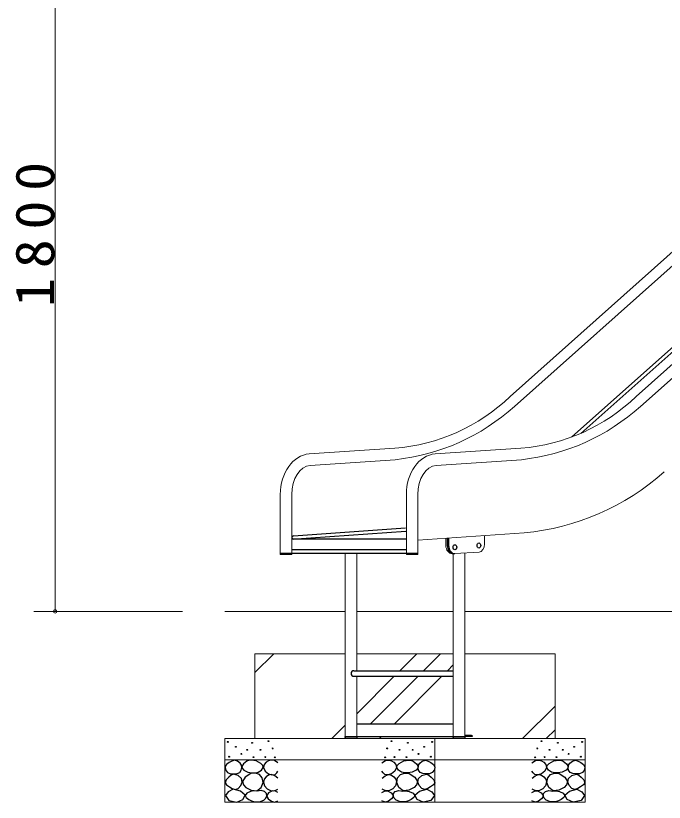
# Model space of a CAD drawing. Units: millimetres, scale not verified. Extents: x -19538 to 12, y -3090 to 13350.
# Drawn here: x -11010 to -9481, y 2270 to 4124 of the extents above; entities that cross this region are included whole.
import ezdxf

# ---------------------------------------------------------------- set-up
doc = ezdxf.new("R2010")
doc.units = ezdxf.units.MM
doc.layers.add('線', color=2, linetype='Continuous', lineweight=25)
doc.layers.add('補助', color=2, linetype='Continuous', lineweight=13)
doc.styles.add('ＭＳ ゴシック', font='')
doc.styles.get('ＭＳ ゴシック').set_extended_font_data('MS Gothic')

# ---------------------------------------------------------------- blocks, each defined once
blk = doc.blocks.new('dimension_origin')
at = {"color": 0, "linetype": 'Continuous', "lineweight": -2}
blk.add_circle((0, 0), 1.25, dxfattribs=at)

msp = doc.modelspace()

# ---------------------------------------------------------------- linework, layer by layer
at = {"layer": '線', "color": 7, "lineweight": 13}
for p, q in [((-8250.603, 4649.15), (-9844.611, 3226.337)), ((-7953.618, 4649.15), (-9547.627, 3226.337)), ((-8232.532, 4628.82), (-9834.377, 3203.308)), ((-7935.547, 4628.82), (-9537.392, 3203.308)), ((-10116.028, 3104.76), (-10317.857, 3091.267)), ((-9819.043, 3104.76), (-10020.873, 3091.267)), ((-10115.022, 3077.597), (-10315.985, 3064.174)), ((-9818.037, 3077.597), (-10019, 3064.174)), ((-10386.053, 2995.951), (-10386.053, 2853.893)), ((-10358.853, 2995.951), (-10358.853, 2853.893)), ((-10089.068, 2995.951), (-10089.068, 2853.893)), ((-10061.868, 2995.951), (-10061.868, 2853.893)), ((-10061.868, 2887.823), (-9811.642, 2905.034)), ((-9904.831, 2898.624), (-9904.831, 2879.373)), ((-9995.931, 2892.577), (-9995.931, 2875.186)), ((-10233.035, 2856.193), (-10233.035, 2719.998)), ((-10205.835, 2856.193), (-10205.835, 2719.998)), ((-9977.812, 2856.087), (-9980.994, 2856.087)), ((-9978.477, 2856.106), (-9978.477, 2719.998)), ((-9974.63, 2856.087), (-9977.812, 2856.087)), ((-9974.63, 2856.087), (-9917.757, 2859.541)), ((-9951.277, 2857.506), (-9951.277, 2719.998)), ((-10358.853, 2853.893), (-10386.053, 2853.893)), ((-10061.868, 2853.893), (-10089.068, 2853.893)), ((-10233.035, 2719.998), (-10516.53, 2719.998)), ((-10233.035, 2719.998), (-10233.035, 2424.996)), ((-10205.835, 2719.998), (-10205.835, 2579.984)), ((-9978.477, 2719.998), (-10205.835, 2719.998)), ((-9978.477, 2719.998), (-9978.477, 2424.996)), ((-9951.277, 2719.998), (-9951.277, 2424.996)), ((-9202.053, 2719.998), (-9951.277, 2719.998)), ((-10233.035, 2619.998), (-10445.82, 2619.998)), ((-10445.82, 2619.998), (-10445.82, 2419.998)), ((-9978.477, 2619.998), (-10205.835, 2619.998)), ((-9738.713, 2619.998), (-9951.277, 2619.998)), ((-9738.713, 2619.998), (-9738.713, 2419.998)), ((-10205.835, 2566.984), (-10205.835, 2424.996)), ((-10516.53, 2419.998), (-10516.53, 2269.998)), ((-9668.002, 2419.998), (-10516.53, 2419.998)), ((-10205.835, 2424.996), (-10233.035, 2424.996)), ((-10211.839, 2424.996), (-10219.435, 2424.996)), ((-10021.556, 2419.998), (-10021.556, 2269.998)), ((-9978.477, 2424.996), (-9951.277, 2424.996)), ((-9972.473, 2424.996), (-9964.877, 2424.996)), ((-9668.002, 2419.998), (-9668.002, 2269.998)), ((-9668.002, 2369.998), (-10516.53, 2369.998)), ((-9668.002, 2269.998), (-10516.53, 2269.998))]:
    msp.add_line(p, q, dxfattribs=at)
at = {"layer": '線'}
for p, q in [((-8162.558, 4497.377), (-9699.953, 3130.856)), ((-8157.243, 4491.398), (-9678.016, 3139.652)), ((-10355.133, 2898.201), (-10091.064, 2916.741)), ((-10358.853, 2889.92), (-10090.503, 2908.761)), ((-9989.567, 2892.796), (-9989.567, 2875.186)), ((-10089.068, 2889.92), (-10358.853, 2889.92)), ((-9992.749, 2892.577), (-9992.749, 2875.186)), ((-10358.853, 2856.193), (-10386.053, 2856.193)), ((-10089.068, 2864.92), (-10358.853, 2864.92)), ((-10089.068, 2856.193), (-10358.853, 2856.193)), ((-10061.868, 2856.193), (-10089.068, 2856.193)), ((-10212.935, 2579.984), (-9978.477, 2579.984)), ((-10212.935, 2566.984), (-9978.477, 2566.984)), ((-10205.835, 2454.996), (-9978.477, 2454.996)), ((-10205.835, 2424.996), (-9978.477, 2424.996))]:
    msp.add_line(p, q, dxfattribs=at)
for points in [[(-10233.035, 2424.996), (-10205.835, 2424.996), (-10205.835, 2422.998), (-10206.064, 2421.85), (-10206.714, 2420.877), (-10207.687, 2420.227), (-10208.835, 2419.998), (-10230.035, 2419.998), (-10231.183, 2420.227), (-10232.156, 2420.877), (-10232.807, 2421.85), (-10233.035, 2422.998)], [(-9978.477, 2424.996), (-9951.277, 2424.996), (-9951.277, 2422.998), (-9951.505, 2421.85), (-9952.155, 2420.877), (-9953.129, 2420.227), (-9954.277, 2419.998), (-9975.477, 2419.998), (-9976.625, 2420.227), (-9977.598, 2420.877), (-9978.248, 2421.85), (-9978.477, 2422.998)], [(-10494.082, 2369.401), (-10500.544, 2366.86), (-10506.756, 2363.38), (-10512.614, 2359.343), (-10516.261, 2353.875), (-10515.249, 2346.293), (-10510.241, 2339.934), (-10503.376, 2337.344), (-10495.666, 2337.082), (-10488.054, 2337.686), (-10481.725, 2340.25), (-10477.972, 2345.536), (-10476.655, 2351.974), (-10477.503, 2357.18), (-10480.457, 2362.113), (-10486.617, 2366.94)], [(-10454.658, 2369.491), (-10459.562, 2368.874), (-10465.199, 2366.788), (-10473.17, 2361.001), (-10476.822, 2354.085), (-10475.948, 2350.122), (-10472.227, 2345.705), (-10462.736, 2340.933), (-10452.766, 2339.489), (-10445.415, 2339.316), (-10437.899, 2340.84), (-10430.301, 2345.455), (-10426.547, 2351.652), (-10427.516, 2356.305), (-10432.223, 2361.653), (-10442.892, 2367.859)], [(-10083.428, 2369.491), (-10078.524, 2368.874), (-10072.887, 2366.788), (-10064.916, 2361.001), (-10061.264, 2354.085), (-10062.139, 2350.122), (-10065.859, 2345.705), (-10075.35, 2340.933), (-10085.32, 2339.489), (-10092.671, 2339.316), (-10100.187, 2340.84), (-10107.786, 2345.455), (-10111.539, 2351.652), (-10110.57, 2356.305), (-10105.863, 2361.653), (-10095.195, 2367.859)], [(-10044.004, 2369.401), (-10037.542, 2366.86), (-10031.33, 2363.38), (-10025.472, 2359.343), (-10021.825, 2353.875), (-10022.837, 2346.293), (-10027.845, 2339.934), (-10034.711, 2337.344), (-10042.42, 2337.082), (-10050.032, 2337.686), (-10056.362, 2340.25), (-10060.114, 2345.536), (-10061.431, 2351.974), (-10060.583, 2357.18), (-10057.629, 2362.113), (-10051.469, 2366.94)], [(-9729.875, 2369.491), (-9724.971, 2368.874), (-9719.333, 2366.788), (-9711.362, 2361.001), (-9707.711, 2354.085), (-9708.585, 2350.122), (-9712.306, 2345.705), (-9721.797, 2340.933), (-9731.767, 2339.489), (-9739.117, 2339.316), (-9746.633, 2340.84), (-9754.232, 2345.455), (-9757.986, 2351.652), (-9757.017, 2356.305), (-9752.31, 2361.653), (-9741.641, 2367.859)], [(-9690.451, 2369.401), (-9683.989, 2366.86), (-9677.777, 2363.38), (-9671.919, 2359.343), (-9668.271, 2353.875), (-9669.283, 2346.293), (-9674.291, 2339.934), (-9681.157, 2337.344), (-9688.867, 2337.082), (-9696.479, 2337.686), (-9702.808, 2340.25), (-9706.561, 2345.536), (-9707.878, 2351.974), (-9707.029, 2357.18), (-9704.075, 2362.113), (-9697.916, 2366.94)], [(-10496.617, 2336.448), (-10501.945, 2333.656), (-10507.389, 2329.478), (-10513.838, 2322.658), (-10516.261, 2315.853), (-10512.633, 2311.026), (-10506.122, 2306.664), (-10499.485, 2302.377), (-10492.815, 2300.328), (-10485.17, 2302.774), (-10478.873, 2309.199), (-10475.767, 2317.477), (-10477.289, 2325.992), (-10485.447, 2333.243)], [(-10467.362, 2305.161), (-10454.773, 2298.305), (-10441.413, 2297.323), (-10431.129, 2304.777), (-10426.277, 2316.514), (-10428.557, 2327.291), (-10435.467, 2335.434), (-10444.292, 2338.868), (-10455.468, 2337.596), (-10469.223, 2329.542), (-10475.2, 2318.676), (-10472.564, 2311.482)], [(-10070.724, 2305.161), (-10083.314, 2298.305), (-10096.673, 2297.323), (-10106.957, 2304.777), (-10111.809, 2316.514), (-10109.529, 2327.291), (-10102.62, 2335.434), (-10093.794, 2338.868), (-10082.618, 2337.596), (-10068.863, 2329.542), (-10062.886, 2318.676), (-10065.522, 2311.482)], [(-10041.47, 2336.448), (-10036.141, 2333.656), (-10030.697, 2329.478), (-10024.248, 2322.658), (-10021.825, 2315.853), (-10025.453, 2311.026), (-10031.964, 2306.664), (-10038.602, 2302.377), (-10045.272, 2300.328), (-10052.916, 2302.774), (-10059.213, 2309.199), (-10062.319, 2317.477), (-10060.797, 2325.992), (-10052.639, 2333.243)], [(-9717.171, 2305.161), (-9729.76, 2298.305), (-9743.12, 2297.323), (-9753.403, 2304.777), (-9758.256, 2316.514), (-9755.975, 2327.291), (-9749.066, 2335.434), (-9740.241, 2338.868), (-9729.064, 2337.596), (-9715.31, 2329.542), (-9709.333, 2318.676), (-9711.968, 2311.482)], [(-9687.916, 2336.448), (-9682.587, 2333.656), (-9677.144, 2329.478), (-9670.695, 2322.658), (-9668.271, 2315.853), (-9671.899, 2311.026), (-9678.411, 2306.664), (-9685.048, 2302.377), (-9691.718, 2300.328), (-9699.363, 2302.774), (-9705.66, 2309.199), (-9708.766, 2317.477), (-9707.244, 2325.992), (-9699.086, 2333.243)], [(-10497.436, 2300.516), (-10508.755, 2294.496), (-10515.566, 2285.681), (-10507.08, 2274.412), (-10488.645, 2270.297), (-10474.291, 2276.408), (-10468.866, 2286.78), (-10479.648, 2295.889)], [(-10040.651, 2300.516), (-10029.331, 2294.496), (-10022.52, 2285.681), (-10031.006, 2274.412), (-10049.441, 2270.297), (-10063.795, 2276.408), (-10069.22, 2286.78), (-10058.439, 2295.889)], [(-9687.097, 2300.516), (-9675.778, 2294.496), (-9668.967, 2285.681), (-9677.453, 2274.412), (-9695.888, 2270.297), (-9710.242, 2276.408), (-9715.667, 2286.78), (-9704.885, 2295.889)], [(-10440.332, 2296.371), (-10447.867, 2296.998), (-10456.009, 2295.56), (-10464.937, 2291.503), (-10469.254, 2286.1), (-10466.567, 2281.418), (-10460.605, 2276.91), (-10454.126, 2273.067), (-10446.819, 2270.693), (-10434.97, 2270.927), (-10424.655, 2275.018), (-10419.951, 2279.825), (-10417.898, 2285.559), (-10418.957, 2290.708), (-10423.033, 2295.29), (-10431.432, 2297.83)], [(-10097.754, 2296.371), (-10090.219, 2296.998), (-10082.077, 2295.56), (-10073.149, 2291.503), (-10068.832, 2286.1), (-10071.519, 2281.418), (-10077.482, 2276.91), (-10083.96, 2273.067), (-10091.267, 2270.693), (-10103.116, 2270.927), (-10113.431, 2275.018), (-10118.135, 2279.825), (-10120.189, 2285.559), (-10119.129, 2290.708), (-10115.053, 2295.29), (-10106.655, 2297.83)], [(-9744.2, 2296.371), (-9736.666, 2296.998), (-9728.524, 2295.56), (-9719.596, 2291.503), (-9715.279, 2286.1), (-9717.966, 2281.418), (-9723.928, 2276.91), (-9730.407, 2273.067), (-9737.714, 2270.693), (-9749.562, 2270.927), (-9759.878, 2275.018), (-9764.581, 2279.825), (-9766.635, 2285.559), (-9765.576, 2290.708), (-9761.5, 2295.29), (-9753.101, 2297.83)]]:
    msp.add_lwpolyline(points, close=True, dxfattribs=at)
for points in [[(-9951.277, 2427.996), (-9936.047, 2427.996), (-9935.047, 2427.728), (-9934.315, 2426.996), (-9934.047, 2425.996), (-9934.047, 2424.996), (-9951.277, 2424.996)], [(-10391.53, 2363.297), (-10399.958, 2368.153), (-10408.64, 2369.634), (-10414.26, 2367.946), (-10419.413, 2364.248), (-10423.885, 2358.939), (-10425.75, 2352.208), (-10422.082, 2343.437), (-10414.027, 2336.999), (-10405.728, 2334.62), (-10398.501, 2335.731), (-10394.451, 2339.107), (-10391.53, 2343.653)], [(-10146.556, 2363.297), (-10138.129, 2368.153), (-10129.446, 2369.634), (-10123.826, 2367.946), (-10118.673, 2364.248), (-10114.201, 2358.939), (-10112.336, 2352.208), (-10116.004, 2343.437), (-10124.059, 2336.999), (-10132.358, 2334.62), (-10139.585, 2335.731), (-10143.635, 2339.107), (-10146.556, 2343.653)], [(-9793.002, 2363.297), (-9784.575, 2368.153), (-9775.892, 2369.634), (-9770.273, 2367.946), (-9765.12, 2364.248), (-9760.648, 2358.939), (-9758.782, 2352.208), (-9762.451, 2343.437), (-9770.506, 2336.999), (-9778.805, 2334.62), (-9786.031, 2335.731), (-9790.082, 2339.107), (-9793.002, 2343.653)], [(-10391.847, 2327.177), (-10398.988, 2332.639), (-10407.056, 2335.098), (-10413.761, 2333.873), (-10419.73, 2330.028), (-10424.123, 2324.247), (-10425.75, 2317.037), (-10423.086, 2308.429), (-10416.878, 2301.512), (-10409.239, 2297.64), (-10401.67, 2296.759), (-10396.516, 2298.198), (-10391.847, 2300.878)], [(-10146.239, 2327.177), (-10139.098, 2332.639), (-10131.03, 2335.098), (-10124.325, 2333.873), (-10118.356, 2330.028), (-10113.964, 2324.247), (-10112.336, 2317.037), (-10115, 2308.429), (-10121.208, 2301.512), (-10128.847, 2297.64), (-10136.417, 2296.759), (-10141.57, 2298.198), (-10146.239, 2300.878)], [(-9792.686, 2327.177), (-9785.545, 2332.639), (-9777.477, 2335.098), (-9770.771, 2333.873), (-9764.803, 2330.028), (-9760.41, 2324.247), (-9758.782, 2317.037), (-9761.447, 2308.429), (-9767.654, 2301.512), (-9775.294, 2297.64), (-9782.863, 2296.759), (-9788.017, 2298.198), (-9792.686, 2300.878)], [(-10391.53, 2292.64), (-10397.549, 2295.959), (-10404.838, 2296.759), (-10413.554, 2292.425), (-10417.829, 2285.669), (-10417.216, 2281.999), (-10414.344, 2277.748), (-10407.181, 2272.276), (-10399.768, 2270.461), (-10395.472, 2271.512), (-10391.53, 2273.629)], [(-10146.556, 2292.64), (-10140.538, 2295.959), (-10133.248, 2296.759), (-10124.532, 2292.425), (-10120.257, 2285.669), (-10120.87, 2281.999), (-10123.743, 2277.748), (-10130.905, 2272.276), (-10138.318, 2270.461), (-10142.614, 2271.512), (-10146.556, 2273.629)], [(-9793.002, 2292.64), (-9786.984, 2295.959), (-9779.695, 2296.759), (-9770.978, 2292.425), (-9766.704, 2285.669), (-9767.316, 2281.999), (-9770.189, 2277.748), (-9777.352, 2272.276), (-9784.764, 2270.461), (-9789.061, 2271.512), (-9793.002, 2273.629)]]:
    msp.add_lwpolyline(points, dxfattribs=at)
for centre in [(-10509.924, 2412.175), (-10452.575, 2409.957), (-10414.113, 2414.09), (-10123.973, 2414.09), (-10085.511, 2409.957), (-10028.162, 2412.175), (-9770.419, 2414.09), (-9731.958, 2409.957), (-9674.609, 2412.175), (-10490.913, 2400.769), (-10463.981, 2393.481), (-10433.034, 2393.547), (-10404.113, 2397.061), (-10133.973, 2397.061), (-10105.052, 2393.547), (-10074.105, 2393.481), (-10047.173, 2400.769), (-9780.42, 2397.061), (-9751.498, 2393.547), (-9720.552, 2393.481), (-9693.619, 2400.769), (-10506.756, 2377.322), (-10477.923, 2383.976), (-10449.089, 2376.371), (-10421.411, 2376.519), (-10399.247, 2375.978), (-10138.839, 2375.978), (-10116.675, 2376.519), (-10088.997, 2376.371), (-10060.163, 2383.976), (-10031.33, 2377.322), (-9785.286, 2375.978), (-9763.121, 2376.519), (-9735.444, 2376.371), (-9706.61, 2383.976), (-9677.777, 2377.322)]:
    msp.add_circle(centre, 1, dxfattribs=at)
at = {"layer": '線', "color": 7, "lineweight": 13}
for centre, radius, start, end in [((-10149.905, 3544.142), 440.686, 274.4089, 313.84975), ((-9852.921, 3544.142), 440.686, 274.4089, 313.84975), ((-10168.337, 3572.742), 498.007, 276.14574, 312.1129), ((-9871.352, 3572.742), 498.007, 276.14574, 312.1129), ((-9864.692, 3478.156), 575.572, 275.28839, 311.76904)]:
    msp.add_arc(centre, radius, start, end, dxfattribs=at)
at = {"layer": '線'}
for centre, radius, start, end in [((-10354.853, 2894.21), 4, 94.01618, 274.01618), ((-10212.935, 2573.484), 6.5, 90, 270)]:
    msp.add_arc(centre, radius, start, end, dxfattribs=at)
at = {"layer": '線', "color": 7, "lineweight": 13}
for centre, major_axis, ratio, start_param, end_param in [((-10313.763, 2995.951), (0, 95.469), 0.757208, 0.05666593, 1.57079633), ((-10016.778, 2995.951), (0, 95.469), 0.757208, 0.05666593, 1.57079633), ((-10313.763, 2995.951), (0, -68.306), 0.660113, 3.19088523, 4.71238898), ((-10016.778, 2995.951), (0, -68.306), 0.660113, 3.19088523, 4.71238898), ((-9980.994, 2875.186), (0, -19.098), 0.7821, 4.71238898, 6.28318531), ((-9918.139, 2879.373), (0, 19.84), 0.670797, 3.17033066, 4.71238898)]:
    msp.add_ellipse(centre, major_axis=major_axis, ratio=ratio, start_param=start_param, end_param=end_param, dxfattribs=at)
at = {"layer": '線'}
for centre in [(-9977.812, 2875.186), (-9974.63, 2875.186)]:
    msp.add_ellipse(centre, major_axis=(0, -19.098), ratio=0.7821, start_param=4.71238898, end_param=6.28318531, dxfattribs=at)
for centre in [(-9974.63, 2871.186), (-9918.139, 2875.373)]:
    msp.add_ellipse(centre, major_axis=(0, -6), ratio=0.707107, dxfattribs=at)
at = {"layer": '補助'}
for p, q in [((-10916.53, 2719.998), (-10916.53, 4519.998)), ((-10616.53, 2719.998), (-10966.53, 2719.998)), ((-10445.82, 2575.552), (-10401.373, 2619.998)), ((-10104.628, 2579.984), (-10064.613, 2619.998)), ((-10048.501, 2579.984), (-10008.487, 2619.998)), ((-9992.375, 2579.984), (-9978.477, 2593.882)), ((-10205.835, 2478.777), (-10117.628, 2566.984)), ((-10173.489, 2454.996), (-10061.501, 2566.984)), ((-10117.363, 2454.996), (-10005.375, 2566.984)), ((-9815.601, 2419.998), (-9738.713, 2496.886)), ((-10264.613, 2419.998), (-10233.035, 2451.577)), ((-9759.474, 2419.998), (-9738.713, 2440.759)), ((-10208.487, 2419.998), (-10208.464, 2420.021)), ((-10205.858, 2422.627), (-10203.489, 2424.996)), ((-10152.36, 2419.998), (-10147.363, 2424.996))]:
    msp.add_line(p, q, dxfattribs=at)

# ---------------------------------------------------------------- block references
at = {"layer": '補助', "xscale": 3.33, "yscale": 3.33, "rotation": 90}
msp.add_blockref('dimension_origin', (-10916.53, 2719.998), dxfattribs=at)

# ---------------------------------------------------------------- texts
at = {"layer": '補助', "insert": (-10917.53, 3619.998), "char_height": 91.64, "attachment_point": 8, "rotation": 90, "style": 'ＭＳ ゴシック'}
msp.add_mtext('\\T1.33;\\W1.1;1800', dxfattribs=at)

doc.saveas('drawing.dxf')
